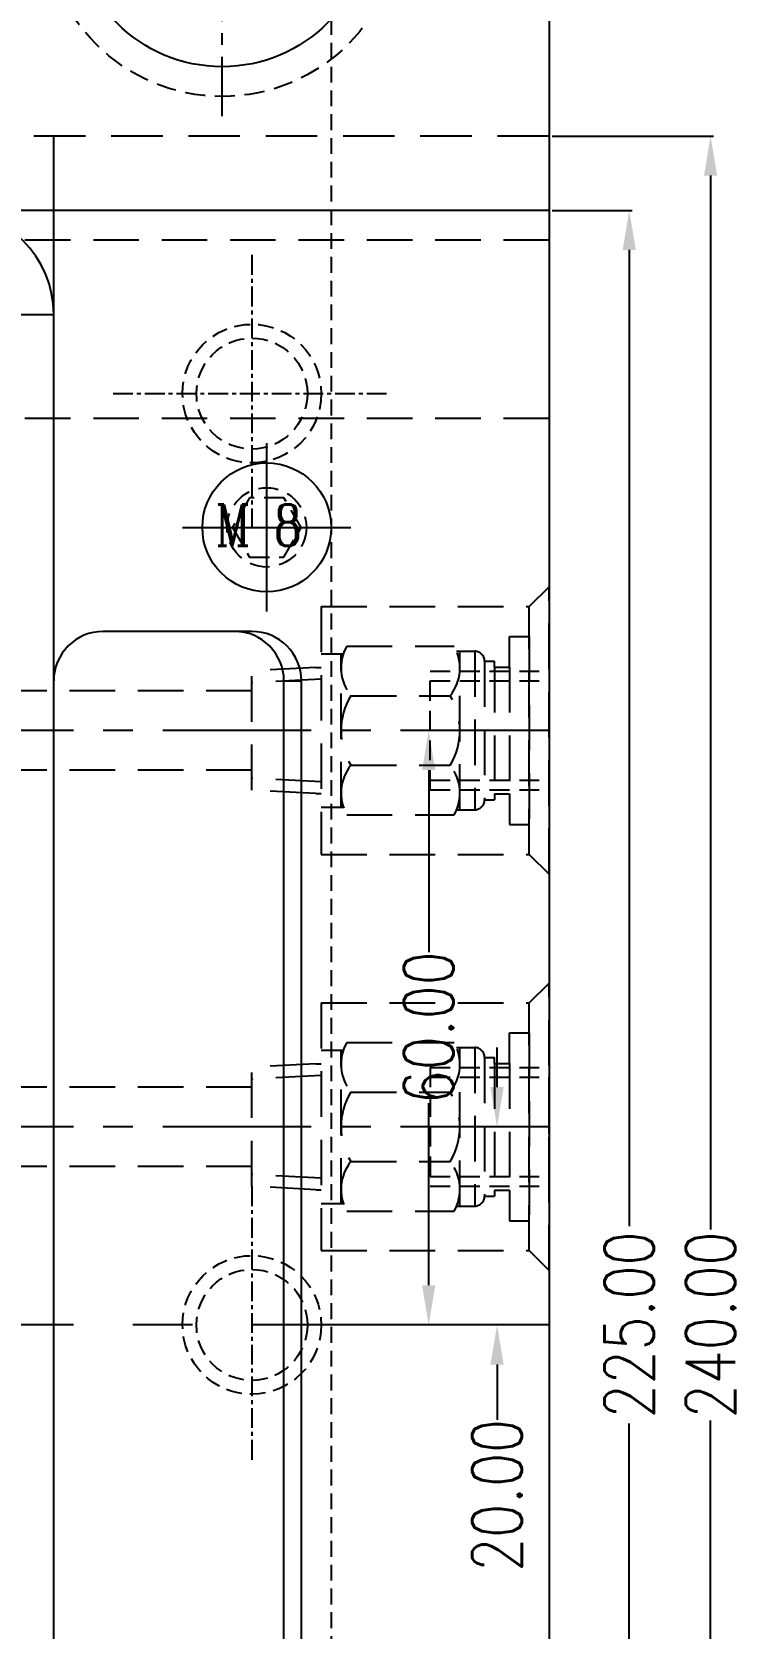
# Model space of a CAD drawing. Header units: millimetres. Extents: x 27300 to 28436, y -21252 to -20448.
# Drawn here: x 27981.5 to 28053.2, y -20699.5 to -20538.4 of the extents above; entities that cross this region are included whole.
import ezdxf

# ---------------------------------------------------------------- set-up
doc = ezdxf.new("R2010")
doc.units = ezdxf.units.MM
doc.header["$LTSCALE"] = 8
for name, pattern in [('CENTER', [2, 1.25, -0.25, 0.25, -0.25]), ('CENTER2', [1.125, 0.75, -0.125, 0.125, -0.125]), ('HIDDEN', [0.375, 0.25, -0.125])]:
    doc.linetypes.add(name, pattern=pattern)
doc.layers.get('DEFPOINTS').update_dxf_attribs({"color": 6})
for name, color, linetype in [('cen', 1, 'CENTER'), ('hidden', 4, 'HIDDEN'), ('SCREW', 52, 'HIDDEN'), ('SLIDE', 6, 'Continuous'), ('WT', 4, 'Continuous')]:
    doc.layers.add(name, color=color, linetype=linetype)
doc.layers.add('dim', color=3, linetype='Continuous', lineweight=15)
doc.styles.add('ROMANC', font='RomanC.ttf', dxfattribs={"width": 0.8, "height": 7})
doc.styles.get("Standard").update_dxf_attribs({"font": 'txt.shx', "width": 0.8, "bigfont": 'chineset.shx'})
doc.dimstyles.new('ISO-25', dxfattribs={"dimtxt": 5, "dimasz": 4, "dimexe": 0.3, "dimexo": 0.3, "dimtad": 0, "dimzin": 1, "dimdsep": 46, "dimtxsty": 'Standard', "dimcen": 0, "dimclrd": 3, "dimclre": 3, "dimclrt": 3, "dimazin": 0, "dimtfac": 1, "dimtofl": 0, "dimtmove": 0, "dimatfit": 0, "dimfxl": 0, "dimarcsym": 0})

# ---------------------------------------------------------------- blocks, each defined once
blk = doc.blocks.new('*D26502')
at = {"layer": 'DEFPOINTS', "color": 0}
for p in [(28033.66, -20556.43), (28041.75, -20556.43), (28033.66, -20781.43)]:
    blk.add_point(p, dxfattribs=at)
at = {"layer": 'dim', "color": 3, "lineweight": -2}
for p, q in [((28033.96, -20556.43), (28042.05, -20556.43)), ((28041.75, -20560.43), (28041.75, -20658.97)), ((28041.75, -20777.43), (28041.75, -20678.89)), ((28033.96, -20781.43), (28042.05, -20781.43))]:
    blk.add_line(p, q, dxfattribs=at)
at = {"layer": 'dim', "color": 3}
for points in [[(28042.42, -20560.43), (28041.09, -20560.43), (28041.75, -20556.43)], [(28041.09, -20777.43), (28042.42, -20777.43), (28041.75, -20781.43)]]:
    blk.add_solid(points, dxfattribs=at)
at = {"layer": 'dim', "color": 3, "insert": (28041.75, -20668.93), "char_height": 5, "attachment_point": 5, "rotation": 90}
blk.add_mtext('225.00', dxfattribs=at)
blk = doc.blocks.new('*D26503')
at = {"layer": 'DEFPOINTS', "color": 0}
for p in [(28033.66, -20548.93), (28033.66, -20788.93), (28049.96, -20788.93)]:
    blk.add_point(p, dxfattribs=at)
at = {"layer": 'dim', "color": 3, "lineweight": -2}
for p, q in [((28033.96, -20548.93), (28050.26, -20548.93)), ((28049.96, -20552.93), (28049.96, -20659.31)), ((28049.96, -20784.93), (28049.96, -20678.56)), ((28033.96, -20788.93), (28050.26, -20788.93))]:
    blk.add_line(p, q, dxfattribs=at)
at = {"layer": 'dim', "color": 3}
for points in [[(28050.63, -20552.93), (28049.3, -20552.93), (28049.96, -20548.93)], [(28049.3, -20784.93), (28050.63, -20784.93), (28049.96, -20788.93)]]:
    blk.add_solid(points, dxfattribs=at)
at = {"layer": 'dim', "color": 3, "insert": (28049.96, -20668.93), "char_height": 5, "attachment_point": 5, "rotation": 90}
blk.add_mtext('240.00', dxfattribs=at)
blk = doc.blocks.new('20160817.185847')
at = {"linetype": 'HIDDEN', "ltscale": 2.3}
for p, q in [((105, 9), (0, 9)), ((0, 9), (0, -9)), ((105, -9), (0, -9))]:
    blk.add_line(p, q, dxfattribs=at)
blk = doc.blocks.new('20160817.190310')
at = {"layer": 'SCREW', "linetype": 'CENTER2', "ltscale": 5}
for p, q in [((0, -8.5), (0, 8.5)), ((-8.5, 0), (8.5, 0))]:
    blk.add_line(p, q, dxfattribs=at)
at = {"layer": 'SCREW'}
blk.add_lwpolyline([(-1.73, 3), (-3.46, 0), (-1.73, -3), (1.73, -3), (3.46, 0), (1.73, 3)], close=True, dxfattribs=at)
at = {"layer": 'SCREW', "linetype": 'ByBlock'}
blk.add_circle((0, 0), 6.5, dxfattribs=at)
at = {"layer": 'SCREW'}
blk.add_circle((0, 0), 4, dxfattribs=at)
at = {"layer": 'dim', "style": 'ROMANC', "width": 0.8}
blk.add_text('M 8', height=4.186, dxfattribs=at).set_placement((-5.2, -1.86))
blk = doc.blocks.new('20150513.114552')
at = {"layer": 'WT', "color": 125, "linetype": 'HIDDEN'}
for p, q in [((-12, 6), (0, 6)), ((-12, 6), (-12, -6)), ((-12, 5), (0, 5)), ((0, -6), (0, 6)), ((-12, -5), (0, -5)), ((-12, -6), (0, -6))]:
    blk.add_line(p, q, dxfattribs=at)
blk = doc.blocks.new('*D27014')
at = {"layer": 'DEFPOINTS', "color": 0}
for p in [(28028.41, -20648.93), (28033.66, -20648.93), (28033.66, -20668.93)]:
    blk.add_point(p, dxfattribs=at)
at = {"layer": 'dim', "color": 3, "lineweight": -2}
for p, q in [((28028.41, -20644.93), (28028.41, -20640.93)), ((28033.36, -20648.93), (28028.11, -20648.93)), ((28033.36, -20668.93), (28028.11, -20668.93)), ((28028.41, -20672.93), (28028.41, -20678.51))]:
    blk.add_line(p, q, dxfattribs=at)
at = {"layer": 'dim', "color": 3}
for points in [[(28027.74, -20644.93), (28029.08, -20644.93), (28028.41, -20648.93)], [(28029.08, -20672.93), (28027.74, -20672.93), (28028.41, -20668.93)]]:
    blk.add_solid(points, dxfattribs=at)
at = {"layer": 'dim', "color": 3, "insert": (28028.41, -20686.13), "char_height": 5, "attachment_point": 5, "rotation": 90}
blk.add_mtext('20.00', dxfattribs=at)
blk = doc.blocks.new('*D27015')
at = {"layer": 'DEFPOINTS', "color": 0}
for p in [(28021.51, -20608.93), (28033.66, -20608.93), (28033.66, -20668.93)]:
    blk.add_point(p, dxfattribs=at)
at = {"layer": 'dim', "color": 3, "lineweight": -2}
for p, q in [((28033.36, -20608.93), (28021.21, -20608.93)), ((28021.51, -20612.93), (28021.51, -20631.31)), ((28021.51, -20664.93), (28021.51, -20646.56)), ((28033.36, -20668.93), (28021.21, -20668.93))]:
    blk.add_line(p, q, dxfattribs=at)
at = {"layer": 'dim', "color": 3}
for points in [[(28022.18, -20612.93), (28020.84, -20612.93), (28021.51, -20608.93)], [(28020.84, -20664.93), (28022.18, -20664.93), (28021.51, -20668.93)]]:
    blk.add_solid(points, dxfattribs=at)
at = {"layer": 'dim', "color": 3, "insert": (28021.51, -20638.93), "char_height": 5, "attachment_point": 5, "rotation": 90}
blk.add_mtext('60.00', dxfattribs=at)
blk = doc.blocks.new('20160903.151524')
at = {"layer": 'WT', "color": 125, "linetype": 'HIDDEN', "ltscale": 2.3}
for p, q in [((-6.35, 23.56), (-6.01, 30)), ((-6.01, 30), (6.01, 30)), ((-5.19, 23), (-4.82, 30)), ((5.19, 23), (4.82, 30)), ((6.35, 23.56), (6.01, 30)), ((12.5, 23), (-12.5, 23)), ((-12.5, 23), (-12.5, 2)), ((-7.75, 23), (-7.75, 20.77)), ((-6.35, 23.56), (-6.35, 23)), ((6.35, 23.56), (6.35, 23)), ((7.75, 23), (7.75, 20.77)), ((12.5, 23), (12.5, 2)), ((-7.75, 21), (7.75, 21)), ((-8.5, 20.43), (-8.5, 9.57)), ((-3.5, 20.01), (-3.5, 9.99)), ((3.5, 20.01), (3.5, 9.99)), ((8.5, 20.43), (8.5, 9.57)), ((-8, 9.33), (-8, 7.51)), ((-8, 9), (8, 9)), ((8, 9.33), (8, 7.51)), ((8, 7.51), (-8, 7.51)), ((7, 6.51), (-7, 6.51)), ((-7, 6.51), (-7, 5.51)), ((7, 6.51), (7, 5.51)), ((-6.4, 5.51), (-7, 5.51)), ((-6.4, 5.51), (-7, 5.51)), ((6.4, 5.51), (-6.4, 5.51)), ((-6.4, 5.51), (-6.4, 4.01)), ((6.4, 5.51), (6.4, 4.01)), ((6.4, 5.51), (7, 5.51)), ((6.4, 5.51), (7, 5.51)), ((-9.5, 4.01), (-9.5, 2)), ((-6.4, 4.01), (-9.5, 4.01)), ((6.4, 4.01), (-6.4, 4.01)), ((6.4, 4.01), (9.5, 4.01)), ((9.5, 4.01), (9.5, 2)), ((-12.5, 2), (-14.5, 0)), ((-12.5, 2), (12.5, 2)), ((9.5, 2), (-9.5, 2)), ((12.5, 2), (14.5, 0)), ((-14.5, 0), (14.5, 0))]:
    blk.add_line(p, q, dxfattribs=at)
at = {"layer": 'WT', "color": 125, "linetype": 'CENTER', "ltscale": 1.5}
blk.add_line((0, 0), (0, 30), dxfattribs=at)
at = {"layer": 'WT', "color": 125, "linetype": 'HIDDEN', "ltscale": 2.3}
for centre, radius, start, end in [((-6.32, 16.53), 4.47, 50.9817, 119.248), ((0, 14.34), 6.66, 58.3016, 121.6984), ((6.32, 16.53), 4.47, 60.752, 129.0183), ((-6.32, 13.47), 4.47, 240.752, 309.0183), ((0, 15.66), 6.66, 238.3016, 301.6984), ((6.32, 13.47), 4.47, 230.9817, 299.248), ((-7, 7.51), 1, 180, 270), ((7, 7.51), 1, 270, 0)]:
    blk.add_arc(centre, radius, start, end, dxfattribs=at)

msp = doc.modelspace()

# ---------------------------------------------------------------- linework, layer by layer
at = {"color": 8, "linetype": 'HIDDEN', "ltscale": 0.8}
msp.add_line((28011.661, -20493.931), (28011.661, -20843.931), dxfattribs=at)
for p, q in [((28033.661, -20496.931), (28033.661, -20840.931)), ((28003.661, -20598.931), (27988.661, -20598.931))]:
    msp.add_line(p, q)
at = {"color": 8, "linetype": 'CENTER', "ltscale": 0.2}
for p, q in [((28003.661, -20560.931), (28003.661, -20588.931)), ((27989.661, -20574.931), (28017.661, -20574.931)), ((28003.661, -20654.931), (28003.661, -20682.931))]:
    msp.add_line(p, q, dxfattribs=at)
at = {"linetype": 'Continuous'}
for p, q in [((27983.661, -20733.931), (27983.661, -20603.931)), ((28006.898, -20733.931), (28006.898, -20603.931)), ((28006.898, -20603.931), (28008.661, -20603.931)), ((28008.661, -20733.931), (28008.661, -20603.931))]:
    msp.add_line(p, q, dxfattribs=at)
at = {"linetype": 'CENTER', "ltscale": 3}
msp.add_line((28033.661, -20668.931), (27733.661, -20668.931), dxfattribs=at)
msp.add_circle((28000.661, -20526.931), 15)
at = {"color": 8, "linetype": 'HIDDEN', "ltscale": 0.8}
for centre, radius in [((28003.661, -20574.931), 7), ((28003.661, -20574.931), 5.6), ((28003.661, -20668.931), 7), ((28003.661, -20668.931), 5.6)]:
    msp.add_circle(centre, radius, dxfattribs=at)
msp.add_arc((27988.661, -20603.931), 5, 90, 180)
at = {"linetype": 'Continuous'}
for centre in [(28001.898, -20603.931), (28003.661, -20603.931)]:
    msp.add_arc(centre, 5, 0, 90, dxfattribs=at)
at = {"layer": 'cen', "ltscale": 0.6}
msp.add_line((28000.661, -20546.931), (28000.661, -20506.931), dxfattribs=at)
at = {"layer": 'hidden'}
msp.add_circle((28000.661, -20526.931), 18, dxfattribs=at)
at = {"layer": 'SLIDE', "linetype": 'HIDDEN', "ltscale": 2.6}
msp.add_line((28033.661, -20548.931), (27928.661, -20548.931), dxfattribs=at)
at = {"layer": 'SLIDE'}
for p, q in [((27983.661, -20788.931), (27983.661, -20548.931)), ((28033.661, -20556.431), (27928.661, -20556.431)), ((27964.661, -20566.931), (27983.661, -20566.931))]:
    msp.add_line(p, q, dxfattribs=at)
msp.add_arc((27973.161, -20566.931), 10.5, 0, 90, dxfattribs=at)
at = {"layer": 'WT', "color": 125, "linetype": 'HIDDEN', "ltscale": 2.3}
for p, q in [((28003.661, -20604.931), (27907.661, -20604.931)), ((28003.661, -20612.931), (27901.661, -20612.931)), ((28003.661, -20644.931), (27901.661, -20644.931)), ((28003.661, -20652.931), (27907.661, -20652.931))]:
    msp.add_line(p, q, dxfattribs=at)
at = {"layer": 'WT', "color": 125, "linetype": 'CENTER', "ltscale": 1.5}
for p, q in [((28033.661, -20608.931), (27903.661, -20608.931)), ((28033.661, -20648.931), (27903.661, -20648.931))]:
    msp.add_line(p, q, dxfattribs=at)

# ---------------------------------------------------------------- block references
at = {"xscale": -1, "rotation": -180}
msp.add_blockref('20160817.185847', (27928.661, -20568.431), dxfattribs=at)
at = {"layer": 'SCREW', "linetype": 'ByBlock'}
msp.add_blockref('20160817.190310', (28005.161, -20588.431), dxfattribs=at)
at = {"layer": 'WT', "rotation": 90}
for p in [(28033.661, -20608.931), (28033.661, -20648.931)]:
    msp.add_blockref('20160903.151524', p, dxfattribs=at)
at = {"layer": 'WT', "color": 125, "linetype": 'HIDDEN', "ltscale": 2, "xscale": -1, "rotation": -180}
msp.add_blockref('20150513.114552', (28033.661, -20608.931), dxfattribs=at)
at = {"layer": 'WT', "color": 125, "linetype": 'HIDDEN', "ltscale": 2}
msp.add_blockref('20150513.114552', (28033.661, -20648.931), dxfattribs=at)

# ---------------------------------------------------------------- dimensions: what is measured, and where the dimension line sits
at = {"layer": 'dim'}
for base, p1, p2, picture, middle in [((28049.962, -20788.931), (28033.661, -20548.931), (28033.661, -20788.931), '*D26503', (28049.962, -20668.931)), ((28041.753, -20556.431), (28033.661, -20781.431), (28033.661, -20556.431), '*D26502', (28041.753, -20668.931)), ((28021.511, -20608.931), (28033.661, -20668.931), (28033.661, -20608.931), '*D27015', (28021.511, -20638.931)), ((28028.411, -20648.931), (28033.661, -20668.931), (28033.661, -20648.931), '*D27014', (28028.411, -20686.132))]:
    dim = msp.add_linear_dim(base=base, p1=p1, p2=p2, angle=90, dimstyle='ISO-25', dxfattribs=at)
    dim.commit()
    dim.dimension.update_dxf_attribs({"geometry": picture, "text_midpoint": middle, "dimtype": 160})

doc.saveas('drawing.dxf')
